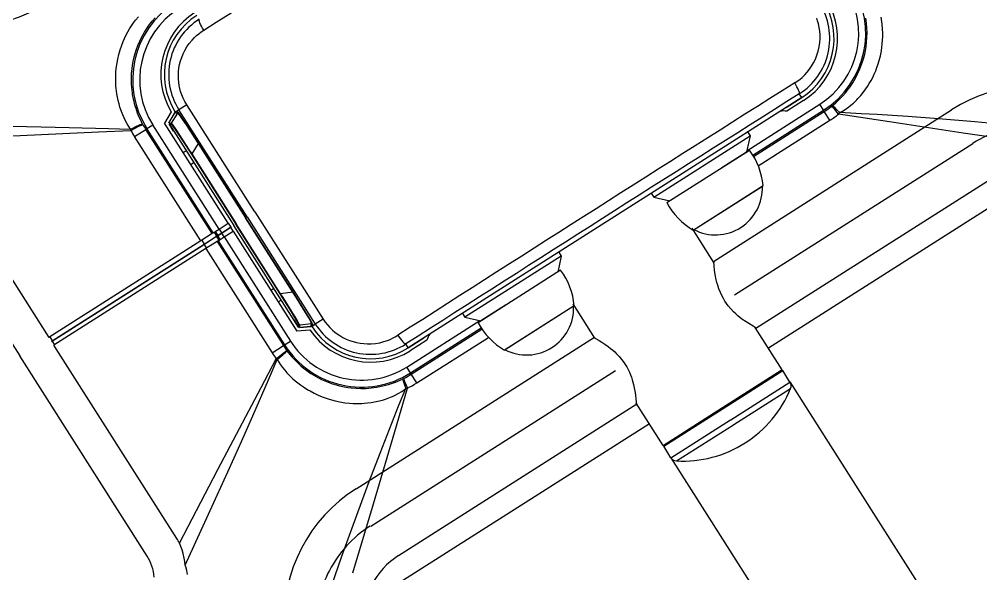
# Model space of a CAD drawing. Header units: millimetres. Extents: x 1145859089 to 1147511753, y -1047484727 to -1047247487.
# Drawn here: x 1146327903.4 to 1146328315.8, y -1047438871.1 to -1047438633.2 of the extents above; entities that cross this region are included whole.
import ezdxf
from ezdxf.xclip import XClip

# ---------------------------------------------------------------- set-up
doc = ezdxf.new("R2010")
doc.units = ezdxf.units.MM
doc.header["$LTSCALE"] = 100
doc.header["$MEASUREMENT"] = 0
doc.header["$XCLIPFRAME"] = 2
doc.linetypes.add('CENTERX2', pattern=[4, 2.5, -0.5, 0.5, -0.5])
doc.linetypes.add('단지배치도$0$CENTER', pattern=[31, 30, -0.5, 0, -0.5])
doc.layers.get('0').update_dxf_attribs({"linetype": 'CONTINUOUS'})
for name, color, linetype in [('L-지중매입', 3, 'CENTERX2'), ('XREF', 135, 'CONTINUOUS'), ('단지배치도$0$W240910', 135, 'CONTINUOUS')]:
    doc.layers.add(name, color=color, linetype=linetype)

# ---------------------------------------------------------------- blocks, each defined once
blk = doc.blocks.new('단지배치도$0$zw$9902')
at = {"layer": '단지배치도$0$W240910', "linetype": 'ByBlock', "ltscale": 20}
for p, q in [((59279.6, -67264.33), (59280.86, -67262.81)), ((59286.83, -67264.69), (59288.08, -67263.22)), ((59572.22, -67264.64), (59571.8, -67263.41)), ((59593.16, -67265.52), (59592.87, -67263.46)), ((59599.66, -67263.96), (59599.49, -67262.94)), ((59277.05, -67268), (59277.88, -67266.71)), ((59277.88, -67266.71), (59278.71, -67265.5)), ((59278.71, -67265.5), (59279.6, -67264.33)), ((59283.52, -67269.42), (59284.76, -67267.47)), ((59284.76, -67267.47), (59285.65, -67266.21)), ((59285.65, -67266.21), (59286.83, -67264.69)), ((59572.58, -67265.89), (59572.22, -67264.64)), ((59572.91, -67267.43), (59572.58, -67265.89)), ((59573.13, -67268.98), (59572.91, -67267.43)), ((59593.33, -67267.57), (59593.16, -67265.52)), ((59593.4, -67269.63), (59593.33, -67267.57)), ((59599.93, -67266.04), (59599.66, -67263.96)), ((59600.09, -67268.13), (59599.93, -67266.04)), ((59274.89, -67272.09), (59275.8, -67270.23)), ((59275.8, -67270.23), (59276.28, -67269.33)), ((59276.28, -67269.33), (59277.05, -67268)), ((59281.49, -67273.29), (59282.39, -67271.43)), ((59282.39, -67271.43), (59283.52, -67269.42)), ((59303.87, -67272.83), (59304.96, -67271.68)), ((59304.96, -67271.68), (59305.83, -67270.87)), ((59305.83, -67270.87), (59306.73, -67270.11)), ((59306.73, -67270.11), (59307.8, -67269.3)), ((59307.8, -67269.3), (59308.91, -67268.55)), ((59573.25, -67270.54), (59573.13, -67268.98)), ((59573.26, -67272.11), (59573.25, -67270.54)), ((59593.21, -67273.75), (59593.36, -67271.69)), ((59593.36, -67271.69), (59593.4, -67269.63)), ((59600.07, -67272.83), (59600.14, -67271.28)), ((59600.14, -67269.71), (59600.09, -67268.13)), ((59600.14, -67271.28), (59600.14, -67269.71)), ((59273.03, -67276.95), (59273.7, -67274.96)), ((59273.7, -67274.96), (59274.27, -67273.51)), ((59274.27, -67273.51), (59274.89, -67272.09)), ((59279.97, -67277.11), (59280.68, -67275.18)), ((59280.68, -67275.18), (59281.49, -67273.29)), ((59300.72, -67277.37), (59301.65, -67275.77)), ((59301.65, -67275.77), (59302.7, -67274.26)), ((59302.7, -67274.26), (59303.87, -67272.83)), ((59572.47, -67277.54), (59572.88, -67275.75)), ((59572.88, -67275.75), (59573.14, -67273.94)), ((59573.14, -67273.94), (59573.26, -67272.11)), ((59592.7, -67277.32), (59592.96, -67275.79)), ((59592.96, -67275.79), (59593.21, -67273.75)), ((59599.54, -67277.46), (59599.77, -67275.92)), ((59599.77, -67275.92), (59599.95, -67274.38)), ((59599.95, -67274.38), (59600.07, -67272.83)), ((59271.98, -67281.04), (59272.45, -67278.98)), ((59272.45, -67278.98), (59273.03, -67276.95)), ((59278.65, -67282.07), (59279.1, -67280.06)), ((59279.1, -67280.06), (59279.51, -67278.57)), ((59279.51, -67278.57), (59279.97, -67277.11)), ((59298.94, -67281.74), (59299.44, -67280.24)), ((59299.44, -67280.24), (59300.03, -67278.78)), ((59300.03, -67278.78), (59300.72, -67277.37)), ((59571.23, -67281), (59571.92, -67279.3)), ((59571.92, -67279.3), (59572.47, -67277.54)), ((59591.87, -67280.83), (59592.39, -67278.83)), ((59592.39, -67278.83), (59592.7, -67277.32)), ((59598.61, -67281.59), (59599.12, -67279.54)), ((59599.12, -67279.54), (59599.54, -67277.46)), ((59271.25, -67286.28), (59271.46, -67284.16)), ((59271.46, -67284.16), (59271.69, -67282.59)), ((59271.69, -67282.59), (59271.98, -67281.04)), ((59278.16, -67285.1), (59278.38, -67283.58)), ((59278.38, -67283.58), (59278.65, -67282.07)), ((59298.26, -67284.81), (59298.55, -67283.26)), ((59298.55, -67283.26), (59298.94, -67281.74)), ((59568.71, -67285.31), (59569.61, -67284.01)), ((59569.61, -67284.01), (59570.41, -67282.65)), ((59570.41, -67282.65), (59571.23, -67281)), ((59590.15, -67285.66), (59590.79, -67284.08)), ((59590.79, -67284.08), (59591.37, -67282.47)), ((59591.37, -67282.47), (59591.87, -67280.83)), ((59597.66, -67284.57), (59598.16, -67283.09)), ((59598.16, -67283.09), (59598.61, -67281.59)), ((59271.14, -67288.39), (59271.25, -67286.28)), ((59271.14, -67290.49), (59271.14, -67288.39)), ((59277.9, -67288.65), (59277.97, -67287.13)), ((59277.97, -67287.13), (59278.16, -67285.1)), ((59298.01, -67287.94), (59298.08, -67286.37)), ((59298.04, -67289.51), (59298.01, -67287.94)), ((59298.08, -67286.37), (59298.26, -67284.81)), ((59565.52, -67288.82), (59566.66, -67287.72)), ((59566.66, -67287.72), (59567.73, -67286.55)), ((59567.73, -67286.55), (59568.71, -67285.31)), ((59588.71, -67288.66), (59589.52, -67287.05)), ((59589.52, -67287.05), (59590.15, -67285.66)), ((59595.84, -67288.83), (59596.49, -67287.45)), ((59596.49, -67287.45), (59597.1, -67286.02)), ((59597.1, -67286.02), (59597.66, -67284.57)), ((59271.25, -67292.58), (59271.14, -67290.49)), ((59271.34, -67293.62), (59271.25, -67292.58)), ((59277.88, -67290.17), (59277.9, -67288.65)), ((59277.92, -67291.69), (59277.88, -67290.17)), ((59278.02, -67293.19), (59277.92, -67291.69)), ((59298.18, -67291.07), (59298.04, -67289.51)), ((59298.37, -67292.36), (59298.18, -67291.07)), ((59298.64, -67293.63), (59298.37, -67292.36)), ((59562.36, -67291.21), (59563.46, -67290.47)), ((59563.46, -67290.47), (59564.51, -67289.68)), ((59564.51, -67289.68), (59565.52, -67288.82)), ((59586.14, -67292.83), (59587.29, -67291.11)), ((59587.29, -67291.11), (59587.82, -67290.24)), ((59587.82, -67290.24), (59588.71, -67288.66)), ((59593.59, -67292.76), (59594.38, -67291.49)), ((59594.38, -67291.49), (59595.13, -67290.18)), ((59595.13, -67290.18), (59595.84, -67288.83)), ((59271.64, -67295.92), (59271.34, -67293.62)), ((59271.88, -67297.33), (59271.64, -67295.92)), ((59278.27, -67295.43), (59278.02, -67293.19)), ((59278.38, -67296.18), (59278.27, -67295.43)), ((59278.77, -67298.22), (59278.38, -67296.18)), ((59298.98, -67294.89), (59298.64, -67293.63)), ((59299.49, -67296.38), (59298.98, -67294.89)), ((59300.09, -67297.82), (59299.49, -67296.38)), ((59565.37, -67297.5), (59564.34, -67295.88)), ((59582.92, -67296.85), (59584.28, -67295.27)), ((59584.28, -67295.27), (59584.91, -67294.49)), ((59584.91, -67294.49), (59586.14, -67292.83)), ((59589.49, -67297.96), (59590.74, -67296.58)), ((59590.74, -67296.58), (59591.36, -67295.83)), ((59591.36, -67295.83), (59592.51, -67294.33)), ((59592.51, -67294.33), (59593.59, -67292.76)), ((59272.18, -67298.7), (59271.88, -67297.33)), ((59272.55, -67300.17), (59272.18, -67298.7)), ((59272.97, -67301.63), (59272.55, -67300.17)), ((59279, -67299.23), (59278.77, -67298.22)), ((59279.39, -67300.73), (59279, -67299.23)), ((59279.84, -67302.21), (59279.39, -67300.73)), ((59301.58, -67300.57), (59298.24, -67302.7)), ((59300.79, -67299.22), (59300.09, -67297.82)), ((59301.58, -67300.57), (59300.79, -67299.22)), ((59330.84, -67346.55), (59301.58, -67300.57)), ((59565.37, -67297.5), (59535.84, -67316.29)), ((59541.82, -67320.3), (59573.13, -67300.39)), ((59558.76, -67301.7), (59565.36, -67297.5)), ((59566.17, -67298.76), (59558.97, -67303.34)), ((59574.74, -67302.91), (59573.13, -67300.39)), ((59578.37, -67301.11), (59579.95, -67299.77)), ((59579.95, -67299.77), (59581.47, -67298.34)), ((59581.47, -67298.34), (59582.92, -67296.85)), ((59585.63, -67301.42), (59587.21, -67300.14)), ((59587.21, -67300.14), (59587.55, -67299.84)), ((59587.55, -67299.84), (59589.02, -67298.44)), ((59589.02, -67298.44), (59589.49, -67297.96)), ((59273.62, -67303.54), (59272.97, -67301.63)), ((59274.15, -67304.87), (59273.62, -67303.54)), ((59274.72, -67306.19), (59274.15, -67304.87)), ((59280.54, -67304.16), (59279.84, -67302.21)), ((59281.11, -67305.58), (59280.54, -67304.16)), ((59294.94, -67303.69), (59292.06, -67308.49)), ((59296.54, -67303.94), (59293.98, -67308.2)), ((59293.99, -67308.2), (59296.55, -67303.94)), ((59297.62, -67304.18), (59294.95, -67308.42)), ((59296.54, -67303.42), (59296.96, -67303.51)), ((59296.54, -67303.94), (59296.97, -67304.04)), ((59296.96, -67303.51), (59298.24, -67302.7)), ((59296.96, -67303.51), (59297.61, -67303.66)), ((59296.97, -67304.04), (59297.62, -67304.18)), ((59297.61, -67303.66), (59297.65, -67303.67)), ((59297.62, -67304.18), (59297.64, -67304.18)), ((59297.64, -67304.18), (59297.69, -67304.21)), ((59297.65, -67303.67), (59297.75, -67303.77)), ((59297.69, -67304.21), (59297.94, -67304.44)), ((59297.75, -67303.77), (59298.16, -67304.28)), ((59297.94, -67304.44), (59298.29, -67304.86)), ((59298.16, -67304.28), (59298.79, -67305.15)), ((59327.49, -67348.68), (59298.24, -67302.7)), ((59298.29, -67304.86), (59299.39, -67306.34)), ((59527.49, -67367.82), (59629.69, -67302.8)), ((59544.44, -67322.19), (59574.74, -67302.91)), ((59544.76, -67322.74), (59575.08, -67303.45)), ((59575.08, -67303.45), (59574.74, -67302.91)), ((59577.48, -67307.22), (59575.08, -67303.45)), ((59578.07, -67301.34), (59578.37, -67301.11)), ((59581.22, -67304.58), (59581.71, -67303.96)), ((59603.02, -67307.91), (59581.22, -67304.58)), ((59581.71, -67303.96), (59582.86, -67303.3)), ((59590.87, -67304.42), (59581.71, -67303.96)), ((59582.86, -67303.3), (59583.99, -67302.59)), ((59583.99, -67302.59), (59585.63, -67301.42)), ((59597.79, -67304.81), (59590.87, -67304.42)), ((59610.84, -67305.66), (59597.79, -67304.81)), ((59275.35, -67307.48), (59274.72, -67306.19)), ((59276.01, -67308.73), (59275.35, -67307.48)), ((59276.72, -67309.93), (59276.01, -67308.73)), ((59281.74, -67306.98), (59281.11, -67305.58)), ((59282.69, -67308.84), (59281.74, -67306.98)), ((59282.18, -67309.28), (59282.69, -67309.07)), ((59282.8, -67309.04), (59282.69, -67308.84)), ((59282.69, -67309.07), (59282.77, -67309.04)), ((59282.77, -67309.04), (59282.8, -67309.04)), ((59319.4, -67351.46), (59292.06, -67308.49)), ((59293.98, -67308.2), (59294.95, -67308.42)), ((59295.98, -67311.85), (59293.99, -67308.73)), ((59293.99, -67308.73), (59321.73, -67352.34)), ((59293.99, -67308.73), (59294.96, -67308.95)), ((59294.95, -67308.42), (59294.98, -67308.45)), ((59294.96, -67308.95), (59294.99, -67308.96)), ((59294.98, -67308.45), (59295.33, -67308.91)), ((59294.99, -67308.96), (59295.09, -67309.06)), ((59295.09, -67309.06), (59295.5, -67309.56)), ((59295.33, -67308.91), (59296.88, -67311.2)), ((59298.79, -67305.15), (59300.27, -67307.31)), ((59299.39, -67306.34), (59301.64, -67309.66)), ((59300.27, -67307.31), (59302.68, -67310.95)), ((59546.75, -67326.76), (59577.48, -67307.22)), ((59634.61, -67312.73), (59603.02, -67307.91)), ((59624.03, -67306.64), (59610.84, -67305.66)), ((59639.66, -67307.95), (59624.03, -67306.64)), ((59657.81, -67309.6), (59639.66, -67307.95)), ((59223.97, -67314.09), (59263.76, -67312.26)), ((59226.63, -67309.84), (59239.18, -67310.06)), ((59239.18, -67310.06), (59251.21, -67310.32)), ((59251.21, -67310.32), (59268.07, -67310.78)), ((59263.76, -67312.26), (59277.64, -67311.6)), ((59268.07, -67310.78), (59277.46, -67311.08)), ((59277.46, -67311.08), (59276.72, -67309.93)), ((59277.64, -67311.6), (59277.46, -67311.08)), ((59277.64, -67311.6), (59281.02, -67309.84)), ((59279.19, -67314.22), (59284.04, -67311.14)), ((59281.02, -67309.84), (59282.18, -67309.28)), ((59284.04, -67311.14), (59284.53, -67310.82)), ((59312.49, -67355.86), (59284.04, -67311.14)), ((59284.53, -67310.82), (59287.06, -67309.22)), ((59312.98, -67355.54), (59284.53, -67310.82)), ((59315.51, -67353.93), (59287.06, -67309.22)), ((59295.5, -67309.56), (59296.65, -67311.18)), ((59296.65, -67311.18), (59299.54, -67315.52)), ((59296.88, -67311.2), (59302.64, -67320.01)), ((59301.64, -67309.66), (59304.96, -67314.78)), ((59302.68, -67310.95), (59306.66, -67317.15)), ((59542.16, -67312.26), (59543.24, -67313.95)), ((59662.94, -67316.97), (59634.61, -67312.73)), ((59307.64, -67358.94), (59279.19, -67314.22)), ((59299.54, -67315.52), (59303.57, -67321.78)), ((59306.51, -67317.24), (59303.72, -67321.68)), ((59304.96, -67314.78), (59306.51, -67317.24)), ((59306.66, -67317.15), (59306.51, -67317.24)), ((59306.51, -67317.24), (59326.8, -67349.12)), ((59306.66, -67317.15), (59326.95, -67349.03)), ((59535.84, -67316.29), (59396.62, -67404.85)), ((59501.9, -67340.25), (59543.24, -67313.95)), ((59543.24, -67313.95), (59541.7, -67320.85)), ((59189.72, -67317.51), (59242.46, -67400.41)), ((59300.07, -67321.09), (59301.34, -67320.28)), ((59302.64, -67320.01), (59303.72, -67321.68)), ((59507.53, -67342.59), (59542.97, -67320.04)), ((59531.16, -67327.56), (59541.7, -67320.85)), ((59303.29, -67326.15), (59304.56, -67325.34)), ((59303.72, -67321.68), (59303.57, -67321.78)), ((59303.57, -67321.78), (59322.64, -67351.76)), ((59303.72, -67321.68), (59322.8, -67351.67)), ((59177.48, -67325.87), (59229.96, -67408.36)), ((59673, -67327.39), (59551.07, -67404.97)), ((59545.74, -67396.51), (59647.94, -67331.49)), ((59518.86, -67354.34), (59548.82, -67335.29)), ((59518.86, -67354.34), (59548.55, -67335.46)), ((59500.82, -67338.56), (59501.9, -67340.25)), ((59501.9, -67340.25), (59508.8, -67341.78)), ((59347.08, -67381), (59326.8, -67349.12)), ((59347.23, -67380.91), (59326.95, -67349.03)), ((59327.49, -67348.68), (59356.75, -67394.66)), ((59330.84, -67346.55), (59360.09, -67392.53)), ((59312.98, -67355.54), (59315.51, -67353.93)), ((59315.51, -67353.93), (59319.4, -67351.46)), ((59315.51, -67353.93), (59316.58, -67355.62)), ((59320.47, -67353.15), (59316.58, -67355.62)), ((59316.58, -67355.62), (59320.47, -67353.15)), ((59320.47, -67353.15), (59316.58, -67355.62)), ((59316.58, -67355.62), (59320.47, -67353.15)), ((59320.47, -67353.15), (59316.58, -67355.62)), ((59316.58, -67355.62), (59320.47, -67353.15)), ((59320.47, -67353.15), (59316.58, -67355.62)), ((59316.58, -67355.62), (59320.47, -67353.15)), ((59319.4, -67351.46), (59320.47, -67353.15)), ((59321.54, -67354.84), (59320.47, -67353.15)), ((59349.48, -67395.96), (59321.73, -67352.34)), ((59341.72, -67381.75), (59322.64, -67351.76)), ((59341.87, -67381.65), (59322.8, -67351.67)), ((59527.7, -67368.23), (59518.33, -67353.5)), ((59312.49, -67355.86), (59307.64, -67358.94)), ((59308.71, -67360.63), (59313.56, -67357.54)), ((59308.72, -67360.63), (59313.56, -67357.54)), ((59308.72, -67360.63), (59313.56, -67357.54)), ((59308.72, -67360.63), (59313.56, -67357.54)), ((59309.07, -67360.4), (59314.4, -67357.01)), ((59309.07, -67360.4), (59314.4, -67357.01)), ((59309.07, -67360.4), (59314.4, -67357.01)), ((59309.07, -67360.4), (59314.4, -67357.01)), ((59312.98, -67355.54), (59312.49, -67355.86)), ((59313.33, -67355.32), (59314.4, -67357.01)), ((59314.06, -67357.23), (59313.56, -67357.54)), ((59314.06, -67357.23), (59313.56, -67357.54)), ((59314.06, -67357.23), (59313.56, -67357.54)), ((59314.06, -67357.23), (59313.56, -67357.54)), ((59313.83, -67355.01), (59314.9, -67356.69)), ((59314.06, -67357.23), (59316.58, -67355.62)), ((59314.06, -67357.23), (59316.58, -67355.62)), ((59314.06, -67357.23), (59316.58, -67355.62)), ((59314.06, -67357.23), (59316.58, -67355.62)), ((59314.4, -67357.01), (59314.9, -67356.69)), ((59314.4, -67357.01), (59314.9, -67356.69)), ((59314.4, -67357.01), (59314.9, -67356.69)), ((59314.4, -67357.01), (59314.9, -67356.69)), ((59315.48, -67358.69), (59314.4, -67357.01)), ((59316.58, -67355.62), (59314.9, -67356.69)), ((59316.58, -67355.62), (59314.9, -67356.69)), ((59316.58, -67355.62), (59314.9, -67356.69)), ((59316.58, -67355.62), (59314.9, -67356.69)), ((59315.97, -67358.38), (59314.9, -67356.69)), ((59315.13, -67358.92), (59317.66, -67357.31)), ((59317.66, -67357.31), (59316.58, -67355.62)), ((59317.66, -67357.31), (59321.54, -67354.84)), ((59317.66, -67357.31), (59346.11, -67402.03)), ((59321.54, -67354.84), (59348.88, -67397.8)), ((59307.64, -67358.94), (59242.46, -67400.41)), ((59243.53, -67402.1), (59308.71, -67360.63)), ((59243.53, -67402.1), (59308.72, -67360.63)), ((59243.53, -67402.1), (59308.72, -67360.63)), ((59243.53, -67402.1), (59308.72, -67360.63)), ((59243.89, -67401.87), (59309.07, -67360.4)), ((59243.89, -67401.87), (59309.07, -67360.4)), ((59243.89, -67401.87), (59309.07, -67360.4)), ((59243.89, -67401.87), (59309.07, -67360.4)), ((59309.79, -67362.31), (59244.6, -67403.78)), ((59308, -67358.71), (59309.07, -67360.4)), ((59310.15, -67362.09), (59309.07, -67360.4)), ((59314.64, -67359.23), (59309.79, -67362.31)), ((59309.79, -67362.31), (59338.24, -67407.03)), ((59315.13, -67358.92), (59314.64, -67359.23)), ((59314.64, -67359.23), (59343.08, -67403.95)), ((59315.13, -67358.92), (59343.58, -67403.63)), ((59462.24, -67365.48), (59420.9, -67391.78)), ((59462.24, -67365.48), (59460.71, -67372.38)), ((59461.17, -67363.79), (59462.24, -67365.48)), ((59527.83, -67369.88), (59527.66, -67367.71)), ((59527.66, -67367.71), (59527.69, -67368.22)), ((59528.01, -67371.52), (59527.83, -67369.88)), ((59461.97, -67371.57), (59426.54, -67394.12)), ((59528.29, -67373.48), (59528.01, -67371.52)), ((59528.72, -67375.65), (59528.29, -67373.48)), ((59529.01, -67376.84), (59528.72, -67375.65)), ((59529.35, -67378.04), (59529.01, -67376.84)), ((59529.87, -67379.62), (59529.35, -67378.04)), ((59337.65, -67380.15), (59338.91, -67379.34)), ((59341.87, -67381.65), (59341.72, -67381.75)), ((59345.68, -67388.05), (59341.72, -67381.75)), ((59347.08, -67381), (59341.87, -67381.65)), ((59342.93, -67383.35), (59341.87, -67381.65)), ((59348.47, -67392.29), (59342.93, -67383.35)), ((59347.23, -67380.91), (59347.08, -67381)), ((59348.65, -67383.46), (59347.08, -67381)), ((59351.15, -67387.15), (59347.23, -67380.91)), ((59530.49, -67381.17), (59529.87, -67379.62)), ((59531.2, -67382.69), (59530.49, -67381.17)), ((59531.78, -67383.78), (59531.2, -67382.69)), ((59340.87, -67385.21), (59342.13, -67384.4)), ((59351.88, -67388.63), (59348.65, -67383.46)), ((59353.43, -67390.86), (59351.15, -67387.15)), ((59438.35, -67386.6), (59427.8, -67393.31)), ((59467.82, -67386.82), (59437.87, -67405.87)), ((59467.82, -67386.82), (59438.13, -67405.71)), ((59476.65, -67400.7), (59467.28, -67385.97)), ((59532.42, -67384.83), (59531.78, -67383.78)), ((59533.12, -67385.87), (59532.42, -67384.83)), ((59533.86, -67386.87), (59533.12, -67385.87)), ((59534.97, -67388.19), (59533.86, -67386.87)), ((59348.38, -67392.51), (59345.68, -67388.05)), ((59353.93, -67392.08), (59351.88, -67388.63)), ((59354.76, -67393.12), (59353.43, -67390.86)), ((59419.82, -67390.09), (59420.9, -67391.78)), ((59536.15, -67389.43), (59534.97, -67388.19)), ((59537.06, -67390.3), (59536.15, -67389.43)), ((59538, -67391.13), (59537.06, -67390.3)), ((59539.76, -67392.53), (59538, -67391.13)), ((59347.5, -67392.84), (59349.48, -67395.95)), ((59349.37, -67394.24), (59348.38, -67392.51)), ((59349.88, -67394.67), (59348.47, -67392.29)), ((59349.65, -67394.82), (59349.37, -67394.24)), ((59349.48, -67395.96), (59349.7, -67394.99)), ((59349.7, -67394.95), (59349.65, -67394.82)), ((59349.7, -67394.99), (59349.7, -67394.95)), ((59350.16, -67395.18), (59349.88, -67394.67)), ((59349.95, -67396.19), (59350.17, -67395.21)), ((59354.9, -67395.67), (59349.95, -67396.19)), ((59349.96, -67396.18), (59354.91, -67395.67)), ((59350.17, -67395.21), (59350.16, -67395.18)), ((59355.14, -67394.59), (59350.17, -67395.21)), ((59354.81, -67393.7), (59353.93, -67392.08)), ((59355.28, -67394.07), (59354.76, -67393.12)), ((59355.04, -67394.19), (59354.81, -67393.7)), ((59354.9, -67395.67), (59354.99, -67395.25)), ((59354.99, -67395.25), (59355.14, -67394.59)), ((59355.15, -67394.52), (59355.04, -67394.19)), ((59355.14, -67394.59), (59355.15, -67394.58)), ((59355.15, -67394.58), (59355.15, -67394.52)), ((59355.57, -67394.65), (59355.28, -67394.07)), ((59355.37, -67395.9), (59355.47, -67395.48)), ((59355.47, -67395.48), (59356.75, -67394.66)), ((59355.47, -67395.48), (59355.61, -67394.82)), ((59355.61, -67394.79), (59355.57, -67394.65)), ((59355.61, -67394.82), (59355.61, -67394.79)), ((59360.09, -67392.53), (59356.75, -67394.66)), ((59360.09, -67392.53), (59360.98, -67393.83)), ((59360.98, -67393.83), (59361.95, -67395.05)), ((59361.95, -67395.05), (59363, -67396.21)), ((59395.95, -67413.11), (59427.26, -67393.19)), ((59420.9, -67391.78), (59427.8, -67393.31)), ((59541.56, -67393.79), (59539.76, -67392.53)), ((59542.66, -67394.51), (59541.56, -67393.79)), ((59544.52, -67395.62), (59542.66, -67394.51)), ((59545.91, -67396.4), (59544.52, -67395.62)), ((59354.45, -67397.23), (59348.88, -67397.8)), ((59363, -67396.21), (59364.13, -67397.3)), ((59364.13, -67397.3), (59365.13, -67398.14)), ((59365.13, -67398.14), (59366.17, -67398.92)), ((59366.17, -67398.92), (59367.25, -67399.65)), ((59367.25, -67399.65), (59368.61, -67400.43)), ((59391.05, -67400.16), (59392.2, -67399.47)), ((59397.56, -67415.64), (59427.86, -67396.36)), ((59397.9, -67416.17), (59428.21, -67396.89)), ((59556.97, -67414.25), (59545.46, -67396.15)), ((59545.46, -67396.15), (59545.91, -67396.4)), ((59242.82, -67400.18), (59243.89, -67401.87)), ((59244.96, -67403.55), (59243.89, -67401.87)), ((59297.34, -67486.68), (59244.6, -67403.78)), ((59338.24, -67407.03), (59343.08, -67403.95)), ((59343.08, -67403.95), (59343.58, -67403.63)), ((59343.58, -67403.63), (59346.11, -67402.03)), ((59368.61, -67400.43), (59370.02, -67401.13)), ((59370.02, -67401.13), (59371.47, -67401.72)), ((59371.47, -67401.72), (59372.96, -67402.22)), ((59372.96, -67402.22), (59374.48, -67402.62)), ((59374.24, -67465.31), (59476.44, -67400.29)), ((59374.48, -67402.62), (59376.03, -67402.91)), ((59376.03, -67402.91), (59377.59, -67403.09)), ((59377.59, -67403.09), (59379.17, -67403.17)), ((59379.17, -67403.17), (59380.74, -67403.15)), ((59380.74, -67403.15), (59382.58, -67402.98)), ((59382.58, -67402.98), (59384.4, -67402.67)), ((59384.4, -67402.67), (59386.18, -67402.22)), ((59386.18, -67402.22), (59387.69, -67401.72)), ((59387.69, -67401.72), (59388.79, -67401.28)), ((59388.79, -67401.28), (59389.87, -67400.78)), ((59389.87, -67400.78), (59391.05, -67400.16)), ((59396.62, -67404.85), (59395.59, -67403.23)), ((59396.63, -67404.85), (59403.23, -67400.65)), ((59404.63, -67401.54), (59397.43, -67406.12)), ((59400.29, -67419.94), (59431.02, -67400.39)), ((59476.65, -67400.7), (59476.2, -67400.45)), ((59476.2, -67400.45), (59478.45, -67401.73)), ((59478.45, -67401.73), (59479.63, -67402.46)), ((59479.63, -67402.46), (59480.94, -67403.32)), ((59480.94, -67403.32), (59482.34, -67404.32)), ((59339.96, -67409.55), (59342.98, -67407.23)), ((59342.98, -67407.23), (59343.98, -67406.42)), ((59343.98, -67406.42), (59344.39, -67406.05)), ((59344.39, -67406.05), (59344.44, -67405.98)), ((59344.44, -67405.98), (59344.46, -67405.96)), ((59344.46, -67405.96), (59344.59, -67406.15)), ((59344.59, -67406.15), (59345.88, -67407.79)), ((59345.88, -67407.79), (59346.87, -67408.95)), ((59482.34, -67404.32), (59483.35, -67405.1)), ((59483.35, -67405.1), (59484.36, -67405.94)), ((59484.36, -67405.94), (59485.17, -67406.66)), ((59485.17, -67406.66), (59485.96, -67407.42)), ((59485.96, -67407.42), (59487.14, -67408.66)), ((59284.59, -67494.22), (59229.96, -67408.36)), ((59333.48, -67421.84), (59339.96, -67409.55)), ((59336.64, -67418.56), (59340.35, -67409.93)), ((59339.96, -67409.55), (59340.35, -67409.93)), ((59340.35, -67409.93), (59341.08, -67411.09)), ((59341.08, -67411.09), (59341.87, -67412.24)), ((59346.87, -67408.95), (59347.92, -67410.08)), ((59347.92, -67410.08), (59349.39, -67411.53)), ((59349.39, -67411.53), (59350.54, -67412.57)), ((59487.14, -67408.66), (59488.25, -67409.98)), ((59488.25, -67409.98), (59489.24, -67411.34)), ((59489.24, -67411.34), (59489.69, -67412.02)), ((59489.69, -67412.02), (59490.33, -67413.07)), ((59341.87, -67412.24), (59342.71, -67413.37)), ((59342.71, -67413.37), (59343.62, -67414.49)), ((59343.62, -67414.49), (59344.56, -67415.56)), ((59344.56, -67415.56), (59345.55, -67416.61)), ((59350.54, -67412.57), (59351.73, -67413.56)), ((59351.73, -67413.56), (59352.55, -67414.2)), ((59352.55, -67414.2), (59354.23, -67415.41)), ((59354.23, -67415.41), (59354.87, -67415.83)), ((59354.87, -67415.83), (59356.79, -67417.01)), ((59397.56, -67415.64), (59395.95, -67413.11)), ((59397.9, -67416.17), (59397.56, -67415.64)), ((59400.29, -67419.94), (59397.9, -67416.17)), ((59490.33, -67413.07), (59490.91, -67414.16)), ((59490.91, -67414.16), (59491.45, -67415.28)), ((59491.45, -67415.28), (59491.93, -67416.42)), ((59505.93, -67446.72), (59556.97, -67414.25)), ((59531.45, -67430.49), (59556.55, -67414.52)), ((59531.72, -67430.91), (59557.24, -67414.67)), ((59556.55, -67414.52), (59557.24, -67414.67)), ((59560.35, -67419.56), (59557.24, -67414.67)), ((59329.91, -67434.03), (59336.64, -67418.56)), ((59345.55, -67416.61), (59347, -67418)), ((59347, -67418), (59348.14, -67419)), ((59348.14, -67419), (59349.32, -67419.96)), ((59349.32, -67419.96), (59350.44, -67420.81)), ((59356.79, -67417.01), (59358.11, -67417.73)), ((59358.11, -67417.73), (59359.47, -67418.41)), ((59359.47, -67418.41), (59360.85, -67419.04)), ((59360.85, -67419.04), (59362.26, -67419.62)), ((59362.26, -67419.62), (59364.18, -67420.3)), ((59364.18, -67420.3), (59365.65, -67420.76)), ((59388.2, -67420.59), (59388.93, -67420.36)), ((59388.93, -67420.36), (59391.1, -67419.6)), ((59391.1, -67419.6), (59393.11, -67418.75)), ((59393.11, -67418.75), (59394.38, -67418.15)), ((59394.38, -67418.15), (59394.72, -67417.99)), ((59491.93, -67416.42), (59492.32, -67417.48)), ((59492.32, -67417.48), (59492.68, -67418.54)), ((59492.68, -67418.54), (59493.26, -67420.66)), ((59534.95, -67435.72), (59560.35, -67419.56)), ((59627.11, -67524.42), (59560.39, -67419.54)), ((59314.95, -67457.11), (59333.48, -67421.84)), ((59350.44, -67420.81), (59351.61, -67421.63)), ((59351.61, -67421.63), (59353.57, -67422.88)), ((59353.57, -67422.88), (59354.47, -67423.4)), ((59354.47, -67423.4), (59356.32, -67424.38)), ((59356.32, -67424.38), (59358.23, -67425.27)), ((59365.65, -67420.76), (59367.13, -67421.15)), ((59367.13, -67421.15), (59369.14, -67421.59)), ((59369.14, -67421.59), (59370.66, -67421.85)), ((59370.66, -67421.85), (59372.18, -67422.05)), ((59372.18, -67422.05), (59374.23, -67422.23)), ((59374.23, -67422.23), (59376.28, -67422.3)), ((59376.28, -67422.3), (59378.35, -67422.26)), ((59378.35, -67422.26), (59380.65, -67422.1)), ((59380.65, -67422.1), (59382.94, -67421.8)), ((59382.94, -67421.8), (59384.46, -67421.53)), ((59384.46, -67421.53), (59386.34, -67421.1)), ((59386.34, -67421.1), (59388.2, -67420.59)), ((59390.85, -67440.79), (59396.31, -67422.21)), ((59391.03, -67425.16), (59392.23, -67424.53)), ((59392.23, -67424.53), (59393.8, -67423.59)), ((59392.64, -67429.49), (59395.55, -67422.39)), ((59393.8, -67423.59), (59395.55, -67422.39)), ((59395.55, -67422.39), (59396.31, -67422.21)), ((59493.26, -67420.66), (59493.7, -67422.72)), ((59493.7, -67422.72), (59493.92, -67424.04)), ((59493.92, -67424.04), (59494.1, -67425.27)), ((59536.26, -67437.78), (59560.6, -67422.3)), ((59358.23, -67425.27), (59360.18, -67426.07)), ((59360.18, -67426.07), (59362.19, -67426.77)), ((59362.19, -67426.77), (59363.7, -67427.23)), ((59363.7, -67427.23), (59365.23, -67427.63)), ((59365.23, -67427.63), (59367.3, -67428.07)), ((59367.3, -67428.07), (59369.38, -67428.41)), ((59369.38, -67428.41), (59371.47, -67428.64)), ((59371.47, -67428.64), (59373.02, -67428.74)), ((59376.64, -67428.75), (59377.67, -67428.69)), ((59377.67, -67428.69), (59379.19, -67428.55)), ((59379.19, -67428.55), (59380.71, -67428.36)), ((59380.71, -67428.36), (59382.16, -67428.11)), ((59382.16, -67428.11), (59383.6, -67427.8)), ((59383.6, -67427.8), (59385.51, -67427.31)), ((59385.51, -67427.31), (59386.82, -67426.9)), ((59386.82, -67426.9), (59388.96, -67426.1)), ((59388.96, -67426.1), (59389.8, -67425.74)), ((59389.8, -67425.74), (59391.03, -67425.16)), ((59494.1, -67425.27), (59494.26, -67426.72)), ((59494.26, -67426.72), (59494.45, -67429.14)), ((59505.93, -67446.72), (59494.41, -67428.62)), ((59494.45, -67429.14), (59494.41, -67428.63)), ((59373.02, -67428.74), (59374.58, -67428.79)), ((59374.58, -67428.79), (59376.64, -67428.75)), ((59388.54, -67439.75), (59392.64, -67429.49)), ((59392.49, -67494), (59494.69, -67428.98)), ((59506.2, -67447.14), (59531.72, -67430.91)), ((59506.35, -67446.45), (59531.45, -67430.49)), ((59325.05, -67445.03), (59329.91, -67434.03)), ((59509.31, -67452.03), (59534.83, -67435.8)), ((59534.83, -67435.8), (59534.95, -67435.72)), ((59500.02, -67437.44), (59378.09, -67515.01)), ((59381.72, -67471.85), (59390.85, -67440.79)), ((59384.53, -67450.07), (59388.54, -67439.75)), ((59511.68, -67453.42), (59536.14, -67437.86)), ((59536.14, -67437.86), (59536.26, -67437.78)), ((59319.93, -67456.5), (59325.05, -67445.03)), ((59506.35, -67446.45), (59506.2, -67447.14)), ((59509.31, -67452.03), (59506.2, -67447.14)), ((59379.89, -67462.27), (59384.53, -67450.07)), ((59576.09, -67556.93), (59509.34, -67452.01)), ((59298.51, -67488.66), (59314.95, -67457.11)), ((59310.98, -67476.27), (59319.93, -67456.5)), ((59374.56, -67476.68), (59379.89, -67462.27)), ((59372.91, -67501.48), (59381.72, -67471.85)), ((59300.93, -67498.15), (59310.98, -67476.27)), ((59368.19, -67494.33), (59374.56, -67476.68)), ((59299.09, -67490.11), (59298.51, -67488.66)), ((59299.6, -67491.6), (59299.09, -67490.11)), ((59300.03, -67493.14), (59299.6, -67491.6)), ((59300.48, -67495.08), (59300.03, -67493.14)), ((59361.26, -67513.93), (59368.19, -67494.33)), ((59300.74, -67496.61), (59300.48, -67495.08)), ((59300.93, -67498.15), (59300.74, -67496.61)), ((59301.16, -67498.82), (59300.93, -67498.15)), ((59301.62, -67500.45), (59301.16, -67498.82)), ((59301.96, -67502.17), (59301.62, -67500.45))]:
    blk.add_line(p, q, dxfattribs=at)
at = {"layer": '단지배치도$0$W240910', "linetype": '단지배치도$0$CENTER', "ltscale": 20}
for p, q in [((59536.61, -67382.16), (59638.82, -67317.14)), ((59380.61, -67481.41), (59485.57, -67414.64))]:
    blk.add_line(p, q, dxfattribs=at)
at = {"layer": '단지배치도$0$W240910'}
for radius in [11431.38, 11931.38]:
    blk.add_arc((57394.29, -57699.4), radius, 251.62775, 321.418131, dxfattribs=at)
at = {"layer": '단지배치도$0$W240910', "linetype": 'ByBlock', "ltscale": 20}
for centre, radius, start, end in [((43987.2, -42996.92), 28703.08, 302.262578, 302.665163), ((59553.75, -67269.92), 36.1, 302.4639, 32.4639), ((59553.75, -67269.92), 39.1, 302.4639, 32.4639), ((59205.69, -67200.38), 67, 242.4639, 302.4639), ((59317.52, -67289.84), 39.1, 122.4639, 212.4639), ((59317.52, -67289.84), 36.1, 122.4639, 212.4639), ((59549.34, -67272.13), 28.09, 302.2838, 32.452), ((59549.26, -67272.19), 30, 302.4639, 31.8809), ((59549.26, -67272.19), 31.5, 302.4639, 30.7647), ((59322.01, -67287.57), 31.5, 122.4639, 210.7647), ((59322.01, -67287.57), 30, 122.4639, 211.8809), ((59321.94, -67287.63), 28.09, 122.2838, 212.4518), ((74884.07, -91562.84), 28703.08, 122.262583, 122.665168), ((59665.65, -67359.33), 67, 62.4639, 122.4639), ((74631.14, -91165.26), 28226.86, 122.260889, 122.666855), ((59296.12, -67303.68), 0.5, 329.0289, 31.8818), ((59296.11, -67303.68), 0.5, 329.0549, 31.8618), ((59557.54, -67313.14), 9.9, 81.7033, 97.8278), ((59554.67, -67271.37), 38.03, 302.4639, 307.9856), ((59551.75, -67266.77), 47.94, 302.4608, 307.941), ((59316.5, -67290.49), 38.47, 208.8331, 212.4639), ((59294.41, -67308.46), 0.5, 149.0289, 212.4639), ((59294.41, -67308.46), 0.499, 148.9497, 212.5488), ((59320.08, -67288.21), 48.46, 208.856, 212.4636), ((59518.94, -67338), 30, 5.1919, 36.7719), ((59528.36, -67336.21), 20.2, 302.4639, 2.1304), ((59533.98, -67328.43), 30, 208.1559, 239.7359), ((59528.36, -67336.21), 20.2, 242.7975, 302.4639), ((59437.94, -67389.53), 30, 5.1919, 36.7719), ((59447.36, -67387.74), 20.2, 302.4639, 2.1302), ((59354.95, -67396.17), 0.5, 33.0659, 95.8728), ((59354.96, -67396.17), 0.5, 33.0459, 95.8988), ((59380.44, -67379.58), 28.09, 212.476, 302.6439), ((59452.99, -67379.96), 30, 208.1559, 239.7359), ((59349.91, -67395.69), 0.5, 212.4639, 275.8988), ((59349.9, -67395.69), 0.499, 212.3789, 275.978), ((59380.52, -67379.54), 31.5, 214.163, 302.4639), ((59380.52, -67379.54), 30, 213.0468, 302.4639), ((59414.11, -67404.39), 9.9, 147.0893, 163.2244), ((59375.55, -67383.3), 38.47, 212.4639, 216.0946), ((59376.57, -67382.65), 39.1, 212.4639, 302.4639), ((59376.57, -67382.65), 36.1, 212.4639, 302.4639), ((59379.13, -67381.02), 48.46, 212.4642, 216.0718), ((59447.36, -67387.74), 20.2, 242.7973, 302.4639), ((59377.49, -67384.09), 38.03, 296.9421, 302.4639), ((59374.56, -67379.49), 47.94, 296.9866, 302.4671), ((59557.82, -67421.17), 3, 337.8995, 32.4639), ((59514.27, -67403.49), 50, 302.4639, 337.8995), ((59514.27, -67403.49), 50, 267.0283, 302.4639), ((59511.84, -67450.42), 3, 212.4639, 267.0283), ((59410.2, -67521.84), 67, 122.4639, 182.4639), ((59268.59, -67504.97), 34.08, 28.5886, 32.4642), ((59267.75, -67504.94), 19.96, 4.8051, 32.4641), ((59410.2, -67521.84), 33, 122.4639, 182.4639)]:
    blk.add_arc(centre, radius, start, end, dxfattribs=at)
at = {"layer": '단지배치도$0$W240910', "linetype": '단지배치도$0$CENTER', "ltscale": 20}
for centre, start, end in [((59665.65, -67359.33), 62.4639, 122.4639), ((59407.1, -67523.57), 122.4639, 182.4639)]:
    blk.add_arc(centre, 50, start, end, dxfattribs=at)
at = {"layer": '단지배치도$0$W240910', "linetype": 'ByBlock', "ltscale": 20, "extrusion": (0, 0, -1)}
for centre, major_axis, ratio, start_param, end_param in [((59309.62, -67268.1), (-2.67, 4.23), 0.168067, 4.711747, 6.261936), ((59297.19, -67303.92), (0.109, 0.488), 0.999562, 0.785617, 1.892415), ((59273.92, -67313.62), (8.79, 4.76), 0.060178, 5.159433, 6.230729), ((59295.38, -67308.68), (0.109, 0.488), 0.999562, 3.92721, 5.034008)]:
    blk.add_ellipse(centre, major_axis=major_axis, ratio=ratio, start_param=start_param, end_param=end_param, dxfattribs=at)
at = {"layer": '단지배치도$0$W240910', "linetype": 'ByBlock', "ltscale": 20}
for centre, major_axis, ratio, start_param, end_param in [((59561.65, -67291.66), (2.67, -4.23), 0.168068, 0.021249, 1.571427), ((59584.19, -67309.23), (6.15, -7.89), 0.063046, 2.152691, 3.089128), ((59584.55, -67308.94), (6.24, -7.81), 0.1077, 2.174088, 3.088926), ((59350.12, -67394.72), (0.488, -0.108), 0.999562, 3.92721, 5.034008), ((59355.19, -67395.09), (0.488, -0.108), 0.999562, 0.785617, 1.892415), ((59392.91, -67399.01), (2.7, -4.21), 0.168067, 4.711747, 6.261936), ((59336.55, -67412.06), (8.04, 5.95), 0.060178, 5.159433, 6.230729), ((59398.86, -67427.08), (4.43, -8.96), 0.1077, 3.194259, 4.109097), ((59399.28, -67426.87), (4.54, -8.91), 0.063045, 3.194057, 4.130494)]:
    blk.add_ellipse(centre, major_axis=major_axis, ratio=ratio, start_param=start_param, end_param=end_param, dxfattribs=at)
blk = doc.blocks.new('단지배치도')
blk.add_blockref('단지배치도$0$zw$9902', (141034.19, 142437.16))

msp = doc.modelspace()

# ---------------------------------------------------------------- linework, layer by layer
at = {"layer": 'L-지중매입', "ltscale": 2}
msp.add_arc((1146292364.149594, -1047402174.186541, 0), 45716.750817, 303.4822833292, 333.0437788935, dxfattribs=at)

# ---------------------------------------------------------------- block references
at = {"layer": 'XREF'}
ref = msp.add_blockref('단지배치도', (1146127639.433662, -1047513806.462535), dxfattribs=at)
XClip(ref).set_block_clipping_path([(72982.4064819524, 34919.7593965302), (360382.4067475507, 255319.7593436702)])

doc.saveas('drawing.dxf')
